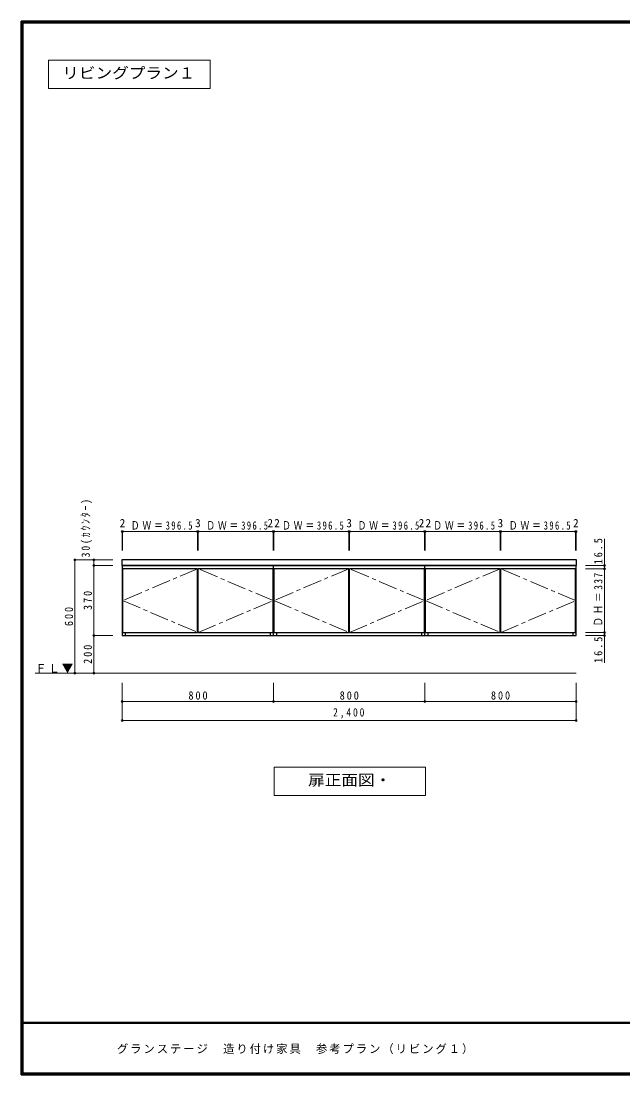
# Model space of a CAD drawing. Units: millimetres at full size, sheet at 1:20. Extents: x -4000 to 3800, y -2865 to 2783.
# Drawn here: x -4000 to -817, y -2797 to 2783 of the extents above; entities that cross this region are included whole.
import ezdxf
from ezdxf.enums import TextEntityAlignment as Align

# ---------------------------------------------------------------- set-up
doc = ezdxf.new("R2010")
doc.units = ezdxf.units.MM
doc.header["$LTSCALE"] = 20
doc.header["$PDMODE"] = 32
doc.header["$PDSIZE"] = 10
doc.linetypes.add('CHAIN1', pattern=[8, 5, -1, 1, -1])
for name, color, linetype, lineweight in [('0-1_本体', 3, 'Continuous', 25), ('0-2_扉', 3, 'Continuous', 25), ('0-6_カウンター', 3, 'Continuous', 25), ('0-8_', 7, 'Continuous', 18), ('0-A_文字', 7, 'Continuous', 18), ('0-B_寸法', 7, 'Continuous', 9), ('F-1_枠', 6, 'Continuous', 40)]:
    doc.layers.add(name, color=color, linetype=linetype, lineweight=lineweight)
doc.layers.add('F-A_文字', color=7, linetype='Continuous')
doc.styles.add('ＭＳ ゴシック', font='')
doc.styles.get('ＭＳ ゴシック').set_extended_font_data('MS Gothic')

msp = doc.modelspace()

# ---------------------------------------------------------------- linework, layer by layer
at = {"layer": '0-1_本体'}
for p, q in [((-3449.44, -453.5), (-3449.44, -470)), ((-2680.44, -470), (-2680.44, -453.5)), ((-2649.44, -453.5), (-2649.44, -470)), ((-1880.44, -470), (-1880.44, -453.5)), ((-1849.44, -453.5), (-1849.44, -470)), ((-1080.44, -470), (-1080.44, -453.5))]:
    msp.add_line(p, q, dxfattribs=at)
msp.add_lwpolyline([(-3464.94, -470), (-2664.94, -470), (-2664.94, -100), (-3464.94, -100)], close=True, dxfattribs=at)
for points in [[(-2664.94, -470), (-1864.94, -470), (-1864.94, -100), (-2664.94, -100)], [(-1864.94, -470), (-1064.94, -470), (-1064.94, -100), (-1864.94, -100)]]:
    msp.add_lwpolyline(points, dxfattribs=at)
at = {"layer": '0-2_扉'}
for p, q in [((-3066.44, -453.5), (-3066.44, -116.5)), ((-3063.44, -453.5), (-3063.44, -116.5)), ((-2666.94, -116.5), (-3063.44, -116.5)), ((-2666.94, -453.5), (-2666.94, -116.5)), ((-2266.44, -453.5), (-2266.44, -116.5)), ((-2263.44, -453.5), (-2263.44, -116.5)), ((-1866.94, -116.5), (-2263.44, -116.5)), ((-1866.94, -453.5), (-1866.94, -116.5)), ((-1466.44, -453.5), (-1466.44, -116.5)), ((-1463.44, -453.5), (-1463.44, -116.5)), ((-1066.94, -116.5), (-1463.44, -116.5)), ((-1066.94, -453.5), (-1066.94, -116.5)), ((-3063.44, -453.5), (-2666.94, -453.5)), ((-2263.44, -453.5), (-1866.94, -453.5)), ((-1463.44, -453.5), (-1066.94, -453.5))]:
    msp.add_line(p, q, dxfattribs=at)
for points in [[(-3066.44, -116.5), (-3462.94, -116.5), (-3462.94, -453.5), (-3066.44, -453.5)], [(-2266.44, -116.5), (-2662.94, -116.5), (-2662.94, -453.5), (-2266.44, -453.5)], [(-1466.44, -116.5), (-1862.94, -116.5), (-1862.94, -453.5), (-1466.44, -453.5)]]:
    msp.add_lwpolyline(points, dxfattribs=at)
at = {"layer": '0-2_扉', "color": 4, "linetype": 'CHAIN1', "lineweight": 9}
for points in [[(-3066.44, -116.5), (-3462.94, -285), (-3066.44, -453.5)], [(-3063.44, -453.5), (-2666.94, -285), (-3063.44, -116.5)], [(-2266.44, -116.5), (-2662.94, -285), (-2266.44, -453.5)], [(-2263.44, -453.5), (-1866.94, -285), (-2263.44, -116.5)], [(-1466.44, -116.5), (-1862.94, -285), (-1466.44, -453.5)], [(-1463.44, -453.5), (-1066.94, -285), (-1463.44, -116.5)]]:
    msp.add_lwpolyline(points, dxfattribs=at)
at = {"layer": '0-6_カウンター'}
msp.add_lwpolyline([(-3467.94, -100), (-1061.94, -100), (-1061.94, -70), (-3467.94, -70)], close=True, dxfattribs=at)
at = {"layer": '0-8_'}
msp.add_line((-3924.94, -670), (-1064.94, -670), dxfattribs=at)
at = {"layer": '0-A_文字'}
for p, q in [((-3000, 2576.67), (-3855, 2576.67)), ((-3855, 2576.67), (-3855, 2426.67)), ((-3000, 2426.67), (-3000, 2576.67)), ((-3000, 2426.67), (-3855, 2426.67)), ((-2661.94, -1167), (-2661.94, -1317)), ((-1861.94, -1167), (-2661.94, -1167)), ((-1861.94, -1317), (-1861.94, -1167)), ((-2661.94, -1317), (-1861.94, -1317))]:
    msp.add_line(p, q, dxfattribs=at)
at = {"layer": '0-B_寸法', "color": 4}
for p, q in [((-3464.94, 80), (-3462.94, 80)), ((-3464.94, 80), (-3464.94, -20)), ((-3462.94, 80), (-3462.94, -20)), ((-3462.94, 80), (-3066.44, 80)), ((-3066.44, 80), (-3066.44, -20)), ((-3066.44, 80), (-3063.44, 80)), ((-3063.44, 80), (-3063.44, -20)), ((-3063.44, 80), (-2666.94, 80)), ((-2666.94, 80), (-2666.94, -20)), ((-2666.94, 80), (-2664.94, 80)), ((-2664.94, 80), (-2664.94, -20)), ((-2664.94, 80), (-2662.94, 80)), ((-2662.94, 80), (-2662.94, -20)), ((-2662.94, 80), (-2266.44, 80)), ((-2266.44, 80), (-2266.44, -20)), ((-2266.44, 80), (-2263.44, 80)), ((-2263.44, 80), (-2263.44, -20)), ((-2263.44, 80), (-1866.94, 80)), ((-1866.94, 80), (-1866.94, -20)), ((-1866.94, 80), (-1864.94, 80)), ((-1864.94, 80), (-1864.94, -20)), ((-1864.94, 80), (-1862.94, 80)), ((-1862.94, 80), (-1862.94, -20)), ((-1862.94, 80), (-1466.44, 80)), ((-1466.44, 80), (-1466.44, -20)), ((-1466.44, 80), (-1463.44, 80)), ((-1463.44, 80), (-1463.44, -20)), ((-1463.44, 80), (-1066.94, 80)), ((-1066.94, 80), (-1066.94, -20)), ((-1066.94, 80), (-1064.94, 80)), ((-1064.94, 80), (-1064.94, -20)), ((-914.94, 42), (-914.94, -614.82)), ((-3714.94, -70), (-3514.94, -70)), ((-3714.94, -70), (-3714.94, -670)), ((-3614.94, -70), (-3614.94, -100)), ((-3614.94, -100), (-3514.94, -100)), ((-3614.94, -100), (-3614.94, -470)), ((-914.94, -100), (-1014.94, -100)), ((-914.94, -116.5), (-1014.94, -116.5)), ((-3614.94, -470), (-3514.94, -470)), ((-3614.94, -470), (-3614.94, -670)), ((-914.94, -453.5), (-1014.94, -453.5)), ((-914.94, -470), (-1014.94, -470)), ((-3714.94, -670), (-3514.94, -670)), ((-3464.94, -920), (-3464.94, -720)), ((-2664.94, -820), (-2664.94, -720)), ((-1864.94, -820), (-1864.94, -720)), ((-1064.94, -920), (-1064.94, -720)), ((-3464.94, -820), (-2664.94, -820)), ((-2664.94, -820), (-1864.94, -820)), ((-1864.94, -820), (-1064.94, -820)), ((-3464.94, -920), (-1064.94, -920))]:
    msp.add_line(p, q, dxfattribs=at)
at = {"layer": '0-B_寸法'}
for p in [(-3464.94, 80), (-3462.94, 80), (-3066.44, 80), (-3063.44, 80), (-2666.94, 80), (-2664.94, 80), (-2662.94, 80), (-2266.44, 80), (-2263.44, 80), (-1866.94, 80), (-1864.94, 80), (-1862.94, 80), (-1466.44, 80), (-1463.44, 80), (-1066.94, 80), (-1064.94, 80), (-3714.94, -70), (-3614.94, -70), (-3614.94, -100), (-914.94, -100), (-914.94, -116.5), (-3614.94, -470), (-914.94, -453.5), (-914.94, -470), (-3714.94, -670), (-3614.94, -670), (-3464.94, -820), (-2664.94, -820), (-1864.94, -820), (-1064.94, -820), (-3464.94, -920), (-1064.94, -920)]:
    msp.add_point(p, dxfattribs=at)
at = {"layer": 'F-1_枠'}
for p, q in [((-4000, 2783.33), (3800, 2783.33)), ((-4000, 2783.33), (-4000, -2796.67)), ((-4000, 2780), (3800, 2780)), ((-4000, 2776.67), (3800, 2776.67)), ((-3996.67, 2783.33), (-3996.67, -2796.67)), ((-3993.33, 2783.33), (-3993.33, -2796.67)), ((3800, -2520), (-4000, -2520)), ((3800, -2523.33), (-4000, -2523.33)), ((3800, -2790), (-4000, -2790)), ((3800, -2793.33), (-4000, -2793.33)), ((3800, -2796.67), (-4000, -2796.67))]:
    msp.add_line(p, q, dxfattribs=at)

# ---------------------------------------------------------------- texts
at = {"layer": '0-8_', "insert": (-3924.94, -670), "char_height": 43.99, "attachment_point": 7, "style": 'ＭＳ ゴシック'}
msp.add_mtext('\\T1.17;ＦＬ▼', dxfattribs=at)
at = {"layer": '0-A_文字', "style": 'ＭＳ ゴシック', "width": 1.1}
for s, p in [('リビングプラン１', (-3782.5, 2461.67)), ('扉正面図・', (-2481.94, -1282))]:
    msp.add_text(s, height=58.65, dxfattribs=at).set_placement(p, align=Align.BOTTOM_LEFT)
at = {"layer": '0-B_寸法', "style": 'ＭＳ ゴシック'}
for s, p in [('2', (-3478.94, 90)), ('3', (-3079.94, 90)), ('2', (-2697.32, 90)), ('2', (-2661.28, 90)), ('3', (-2279.94, 90)), ('2', (-1897.32, 90)), ('2', (-1861.28, 90)), ('3', (-1479.94, 90)), ('2', (-1080.94, 90))]:
    msp.add_text(s, height=43.99, dxfattribs=at).set_placement(p, align=Align.BOTTOM_LEFT)
at = {"layer": '0-B_寸法', "char_height": 43.99, "attachment_point": 7, "rotation": 90, "style": 'ＭＳ ゴシック'}
for s, insert in [('\\T1.39;\\W0.85;30(ｶｳﾝﾀｰ)', (-3624.94, -56.12)), ('\\T1.38;\\W0.9;16.5', (-924.94, -93)), ('\\T1.27;\\W0.85;ＤＨ＝337', (-924.94, -422.5)), ('\\T1.38;\\W0.9;370', (-3624.94, -335)), ('\\T1.38;\\W0.9;600', (-3724.94, -420)), ('\\T1.38;\\W0.9;16.5', (-924.94, -614.82)), ('\\T1.38;\\W0.9;200', (-3624.94, -620))]:
    msp.add_mtext(s, dxfattribs=dict(at, insert=insert))
at = {"layer": '0-B_寸法', "char_height": 43.99, "attachment_point": 7, "style": 'ＭＳ ゴシック'}
for s, insert in [('\\T1.33;\\W0.75;ＤＷ＝396.5', (-3419.69, 90)), ('\\T1.33;\\W0.75;ＤＷ＝396.5', (-3020.19, 90)), ('\\T1.33;\\W0.75;ＤＷ＝396.5', (-2619.69, 90)), ('\\T1.33;\\W0.75;ＤＷ＝396.5', (-2220.19, 90)), ('\\T1.33;\\W0.75;ＤＷ＝396.5', (-1819.69, 90)), ('\\T1.33;\\W0.75;ＤＷ＝396.5', (-1420.19, 90)), ('\\T1.38;\\W0.9;800', (-3114.94, -810)), ('\\T1.38;\\W0.9;800', (-2314.94, -810)), ('\\T1.38;\\W0.9;800', (-1514.94, -810)), ('\\T1.38;\\W0.85;2,400', (-2349.94, -910))]:
    msp.add_mtext(s, dxfattribs=dict(at, insert=insert))
at = {"layer": 'F-A_文字', "insert": (-3493.33, -2686.67), "char_height": 43.99, "attachment_point": 7, "style": 'ＭＳ ゴシック'}
msp.add_mtext('\\T1.17;グランステージ\u3000造り付け家具\u3000参考プラン（リビング１）', dxfattribs=at)

doc.saveas('drawing.dxf')
